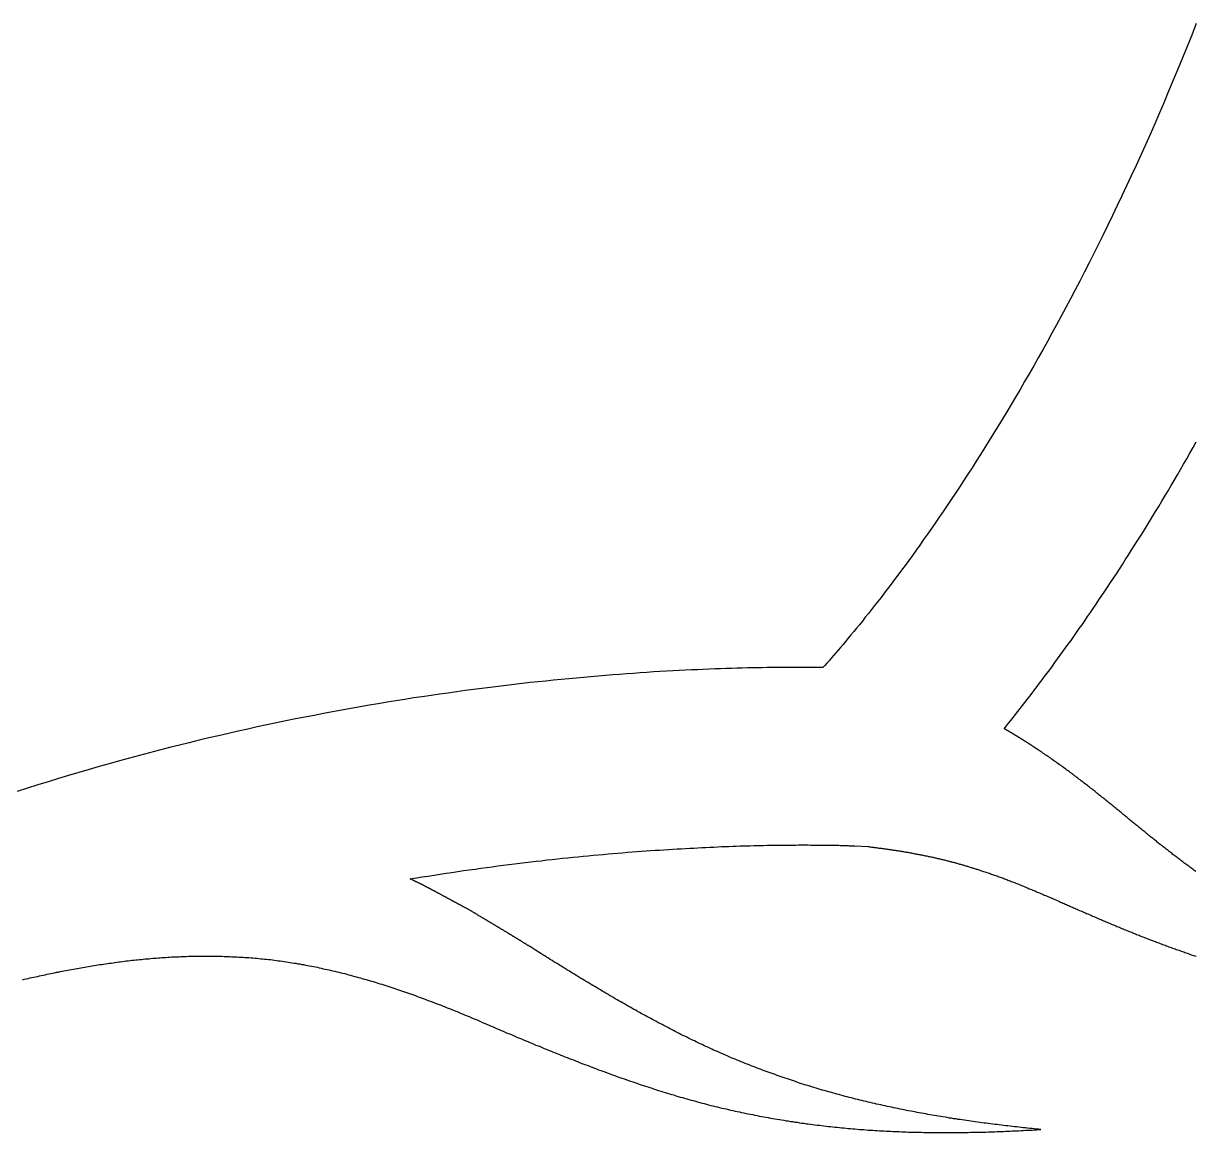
# Model space of a CAD drawing. Extents: x 5 to 105, y 2 to 136.
# Drawn here: x 63.62 to 72.32, y 115.58 to 123.82 of the extents above; entities that cross this region are included whole.
import ezdxf

# ---------------------------------------------------------------- set-up
doc = ezdxf.new("R2010")
doc.units = 0
doc.layers.get('0').update_dxf_attribs({"linetype": 'CONTINUOUS'})

msp = doc.modelspace()

# ---------------------------------------------------------------- linework, layer by layer
at = {"color": 7}
msp.add_lwpolyline([(69.7886, 117.7087), (69.8857, 117.7037)], dxfattribs=at)
for points in [[(72.3234, 123.816, 0), (72.2895, 123.73, 0), (72.2555, 123.645, 0), (72.2214, 123.56, 0), (72.1872, 123.477, 0), (72.153, 123.394, 0), (72.1186, 123.312, 0), (72.0842, 123.231, 0), (72.0497, 123.151, 0), (72.0151, 123.071, 0), (71.9805, 122.992, 0), (71.9458, 122.914, 0), (71.9111, 122.837, 0), (71.8763, 122.761, 0), (71.8416, 122.685, 0), (71.8068, 122.61, 0), (71.7719, 122.536, 0), (71.7371, 122.463, 0), (71.7023, 122.39, 0), (71.6675, 122.318, 0), (71.6327, 122.247, 0), (71.5979, 122.177, 0), (71.5632, 122.107, 0), (71.5284, 122.039, 0), (71.4938, 121.971, 0), (71.4591, 121.903, 0), (71.4245, 121.837, 0), (71.39, 121.771, 0), (71.3556, 121.706, 0), (71.3212, 121.642, 0), (71.2869, 121.579, 0), (71.2527, 121.516, 0), (71.2185, 121.454, 0), (71.1845, 121.393, 0), (71.1506, 121.332, 0), (71.1168, 121.273, 0), (71.0831, 121.214, 0), (71.0496, 121.156, 0), (71.0162, 121.098, 0), (70.9829, 121.042, 0), (70.9498, 120.986, 0), (70.9168, 120.931, 0), (70.884, 120.876, 0), (70.8513, 120.823, 0), (70.8189, 120.77, 0), (70.7866, 120.718, 0), (70.7545, 120.666, 0), (70.7226, 120.615, 0), (70.6909, 120.565, 0), (70.6594, 120.516, 0), (70.6281, 120.468, 0), (70.597, 120.42, 0), (70.5662, 120.373, 0), (70.5356, 120.327, 0), (70.5053, 120.281, 0), (70.4752, 120.236, 0), (70.4453, 120.192, 0), (70.4157, 120.149, 0), (70.3864, 120.106, 0), (70.3574, 120.065, 0), (70.3286, 120.023, 0), (70.3001, 119.983, 0), (70.272, 119.943, 0), (70.2441, 119.904, 0), (70.2165, 119.866, 0), (70.1893, 119.829, 0), (70.1624, 119.792, 0), (70.1358, 119.756, 0), (70.1095, 119.72, 0), (70.0836, 119.686, 0), (70.0581, 119.652, 0), (70.0329, 119.618, 0), (70.008, 119.586, 0), (69.9835, 119.554, 0), (69.9595, 119.523, 0), (69.9357, 119.493, 0), (69.9124, 119.463, 0), (69.8895, 119.434, 0), (69.867, 119.406, 0), (69.8449, 119.378, 0), (69.8232, 119.351, 0), (69.8019, 119.325, 0), (69.7811, 119.3, 0), (69.7607, 119.275, 0), (69.7408, 119.251, 0), (69.7213, 119.228, 0), (69.7022, 119.205, 0), (69.6836, 119.183, 0), (69.6655, 119.162, 0), (69.6479, 119.142, 0), (69.6308, 119.122, 0), (69.6141, 119.103, 0), (69.598, 119.084, 0), (69.5823, 119.066, 0), (69.5672, 119.049, 0), (69.5526, 119.033, 0)], [(70.8977, 118.579, 0), (70.9141, 118.6, 0), (70.9307, 118.62, 0), (70.9474, 118.641, 0), (70.9644, 118.663, 0), (70.9814, 118.684, 0), (70.9987, 118.706, 0), (71.016, 118.728, 0), (71.0336, 118.751, 0), (71.0513, 118.773, 0), (71.0691, 118.796, 0), (71.0871, 118.82, 0), (71.1053, 118.843, 0), (71.1236, 118.867, 0), (71.142, 118.892, 0), (71.1606, 118.916, 0), (71.1793, 118.941, 0), (71.1982, 118.966, 0), (71.2172, 118.992, 0), (71.2363, 119.017, 0), (71.2555, 119.044, 0), (71.2749, 119.07, 0), (71.2945, 119.097, 0), (71.3141, 119.124, 0), (71.3339, 119.151, 0), (71.3538, 119.179, 0), (71.3738, 119.207, 0), (71.3939, 119.235, 0), (71.4142, 119.264, 0), (71.4346, 119.293, 0), (71.4551, 119.322, 0), (71.4757, 119.351, 0), (71.4964, 119.381, 0), (71.5172, 119.411, 0), (71.5381, 119.442, 0), (71.5592, 119.472, 0), (71.5803, 119.504, 0), (71.6015, 119.535, 0), (71.6229, 119.567, 0), (71.6443, 119.599, 0), (71.6658, 119.631, 0), (71.6875, 119.664, 0), (71.7092, 119.697, 0), (71.731, 119.73, 0), (71.7529, 119.764, 0), (71.7749, 119.798, 0), (71.7969, 119.832, 0), (71.8191, 119.866, 0), (71.8413, 119.901, 0), (71.8636, 119.936, 0), (71.886, 119.972, 0), (71.9085, 120.008, 0), (71.931, 120.044, 0), (71.9536, 120.08, 0), (71.9763, 120.117, 0), (71.9991, 120.154, 0), (72.0219, 120.192, 0), (72.0448, 120.23, 0), (72.0677, 120.268, 0), (72.0907, 120.306, 0), (72.1138, 120.345, 0), (72.1369, 120.384, 0), (72.1601, 120.423, 0), (72.1833, 120.463, 0), (72.2066, 120.503, 0), (72.2299, 120.543, 0), (72.2533, 120.584, 0), (72.2767, 120.625, 0), (72.3002, 120.666, 0), (72.3237, 120.708, 0)], [(69.5526, 119.033, 0), (69.5282, 119.033, 0), (69.5031, 119.034, 0), (69.477, 119.034, 0), (69.4502, 119.034, 0), (69.4226, 119.034, 0), (69.3941, 119.034, 0), (69.3648, 119.034, 0), (69.3348, 119.034, 0), (69.3039, 119.034, 0), (69.2723, 119.034, 0), (69.2399, 119.034, 0), (69.2067, 119.034, 0), (69.1727, 119.033, 0), (69.138, 119.033, 0), (69.1025, 119.032, 0), (69.0663, 119.032, 0), (69.0294, 119.031, 0), (68.9917, 119.03, 0), (68.9533, 119.029, 0), (68.9141, 119.028, 0), (68.8743, 119.027, 0), (68.8337, 119.026, 0), (68.7925, 119.024, 0), (68.7506, 119.023, 0), (68.7079, 119.021, 0), (68.6646, 119.019, 0), (68.6206, 119.017, 0), (68.576, 119.015, 0), (68.5307, 119.013, 0), (68.4847, 119.011, 0), (68.4381, 119.008, 0), (68.3908, 119.006, 0), (68.3429, 119.003, 0), (68.2944, 119, 0), (68.2453, 118.997, 0), (68.1955, 118.993, 0), (68.1451, 118.99, 0), (68.0942, 118.986, 0), (68.0426, 118.982, 0), (67.9904, 118.978, 0), (67.9377, 118.974, 0), (67.8844, 118.97, 0), (67.8305, 118.965, 0), (67.776, 118.96, 0), (67.721, 118.955, 0), (67.6655, 118.95, 0), (67.6094, 118.945, 0), (67.5527, 118.939, 0), (67.4956, 118.933, 0), (67.4379, 118.927, 0), (67.3797, 118.921, 0), (67.321, 118.914, 0), (67.2617, 118.907, 0), (67.202, 118.9, 0), (67.1418, 118.893, 0), (67.0811, 118.886, 0), (67.0199, 118.878, 0), (66.9583, 118.87, 0), (66.8961, 118.862, 0), (66.8336, 118.853, 0), (66.7705, 118.844, 0), (66.7071, 118.835, 0), (66.6432, 118.826, 0), (66.5788, 118.816, 0), (66.514, 118.807, 0), (66.4488, 118.796, 0), (66.3832, 118.786, 0), (66.3172, 118.775, 0), (66.2508, 118.764, 0), (66.184, 118.753, 0), (66.1168, 118.741, 0), (66.0492, 118.729, 0), (65.9813, 118.717, 0), (65.913, 118.704, 0), (65.8443, 118.691, 0), (65.7753, 118.678, 0), (65.7059, 118.665, 0), (65.6362, 118.651, 0), (65.5661, 118.637, 0), (65.4957, 118.622, 0), (65.425, 118.607, 0), (65.354, 118.592, 0), (65.2826, 118.576, 0), (65.211, 118.56, 0), (65.1391, 118.544, 0), (65.0669, 118.527, 0), (64.9944, 118.51, 0), (64.9216, 118.493, 0), (64.8485, 118.475, 0), (64.7752, 118.457, 0), (64.7016, 118.439, 0), (64.6278, 118.42, 0), (64.5537, 118.4, 0), (64.4794, 118.381, 0), (64.4049, 118.361, 0), (64.3302, 118.34, 0), (64.2552, 118.319, 0), (64.18, 118.298, 0), (64.1046, 118.276, 0), (64.029, 118.254, 0), (63.9532, 118.232, 0), (63.8773, 118.209, 0), (63.8011, 118.185, 0), (63.7248, 118.162, 0), (63.6483, 118.137, 0), (63.5717, 118.113, 0)], [(71.1765, 118.404, 0), (71.1743, 118.406, 0), (71.1722, 118.407, 0), (71.1701, 118.409, 0), (71.1679, 118.41, 0), (71.1658, 118.412, 0), (71.1637, 118.413, 0), (71.1615, 118.415, 0), (71.1594, 118.416, 0), (71.1572, 118.417, 0), (71.1551, 118.419, 0), (71.153, 118.42, 0), (71.1508, 118.422, 0), (71.1487, 118.423, 0), (71.1465, 118.425, 0), (71.1444, 118.426, 0), (71.1422, 118.428, 0), (71.1401, 118.429, 0), (71.1379, 118.43, 0), (71.1358, 118.432, 0), (71.1336, 118.433, 0), (71.1315, 118.435, 0), (71.1293, 118.436, 0), (71.1272, 118.438, 0), (71.125, 118.439, 0), (71.1228, 118.44, 0), (71.1207, 118.442, 0), (71.1185, 118.443, 0), (71.1164, 118.445, 0), (71.1142, 118.446, 0), (71.112, 118.448, 0), (71.1099, 118.449, 0), (71.1077, 118.45, 0), (71.1055, 118.452, 0), (71.1034, 118.453, 0), (71.1012, 118.455, 0), (71.099, 118.456, 0), (71.0969, 118.457, 0), (71.0947, 118.459, 0), (71.0925, 118.46, 0), (71.0903, 118.462, 0), (71.0882, 118.463, 0), (71.086, 118.464, 0), (71.0838, 118.466, 0), (71.0816, 118.467, 0), (71.0795, 118.469, 0), (71.0773, 118.47, 0), (71.0751, 118.471, 0), (71.0729, 118.473, 0), (71.0707, 118.474, 0), (71.0685, 118.476, 0), (71.0664, 118.477, 0), (71.0642, 118.478, 0), (71.062, 118.48, 0), (71.0598, 118.481, 0), (71.0576, 118.483, 0), (71.0554, 118.484, 0), (71.0532, 118.485, 0), (71.051, 118.487, 0), (71.0489, 118.488, 0), (71.0467, 118.49, 0), (71.0445, 118.491, 0), (71.0423, 118.492, 0), (71.0401, 118.494, 0), (71.0379, 118.495, 0), (71.0357, 118.496, 0), (71.0335, 118.498, 0), (71.0313, 118.499, 0), (71.0291, 118.501, 0), (71.0269, 118.502, 0), (71.0247, 118.503, 0), (71.0225, 118.505, 0), (71.0203, 118.506, 0), (71.0181, 118.507, 0), (71.0158, 118.509, 0), (71.0136, 118.51, 0), (71.0114, 118.512, 0), (71.0092, 118.513, 0), (71.007, 118.514, 0), (71.0048, 118.516, 0), (71.0026, 118.517, 0), (71.0004, 118.518, 0), (70.9982, 118.52, 0), (70.9959, 118.521, 0), (70.9937, 118.522, 0), (70.9915, 118.524, 0), (70.9893, 118.525, 0), (70.9871, 118.526, 0), (70.9849, 118.528, 0), (70.9826, 118.529, 0), (70.9804, 118.53, 0), (70.9782, 118.532, 0), (70.976, 118.533, 0), (70.9738, 118.534, 0), (70.9715, 118.536, 0), (70.9693, 118.537, 0), (70.9671, 118.539, 0), (70.9649, 118.54, 0), (70.9626, 118.541, 0), (70.9604, 118.543, 0), (70.9582, 118.544, 0), (70.9559, 118.545, 0), (70.9537, 118.547, 0), (70.9515, 118.548, 0), (70.9492, 118.549, 0), (70.947, 118.551, 0), (70.9448, 118.552, 0), (70.9425, 118.553, 0), (70.9403, 118.554, 0), (70.9381, 118.556, 0), (70.9358, 118.557, 0), (70.9336, 118.558, 0), (70.9314, 118.56, 0), (70.9291, 118.561, 0), (70.9269, 118.562, 0), (70.9246, 118.564, 0), (70.9224, 118.565, 0), (70.9202, 118.566, 0), (70.9179, 118.568, 0), (70.9157, 118.569, 0), (70.9134, 118.57, 0), (70.9112, 118.572, 0), (70.9089, 118.573, 0), (70.9067, 118.574, 0), (70.9044, 118.576, 0), (70.9022, 118.577, 0), (70.8999, 118.578, 0), (70.8977, 118.579, 0)], [(72.1509, 117.646, 0), (72.1436, 117.652, 0), (72.1363, 117.657, 0), (72.129, 117.663, 0), (72.1217, 117.668, 0), (72.1145, 117.674, 0), (72.1072, 117.68, 0), (72.0999, 117.685, 0), (72.0926, 117.691, 0), (72.0854, 117.697, 0), (72.0781, 117.702, 0), (72.0709, 117.708, 0), (72.0636, 117.714, 0), (72.0563, 117.72, 0), (72.0491, 117.725, 0), (72.0419, 117.731, 0), (72.0346, 117.737, 0), (72.0274, 117.743, 0), (72.0201, 117.748, 0), (72.0129, 117.754, 0), (72.0057, 117.76, 0), (71.9984, 117.766, 0), (71.9912, 117.771, 0), (71.984, 117.777, 0), (71.9767, 117.783, 0), (71.9695, 117.789, 0), (71.9623, 117.795, 0), (71.955, 117.801, 0), (71.9478, 117.807, 0), (71.9406, 117.812, 0), (71.9333, 117.818, 0), (71.9261, 117.824, 0), (71.9188, 117.83, 0), (71.9116, 117.836, 0), (71.9043, 117.842, 0), (71.8971, 117.848, 0), (71.8898, 117.854, 0), (71.8826, 117.86, 0), (71.8753, 117.866, 0), (71.8681, 117.872, 0), (71.8608, 117.878, 0), (71.8535, 117.883, 0), (71.8462, 117.889, 0), (71.8389, 117.895, 0), (71.8316, 117.901, 0), (71.8243, 117.907, 0), (71.817, 117.913, 0), (71.8097, 117.919, 0), (71.8024, 117.925, 0), (71.7951, 117.931, 0), (71.7877, 117.937, 0), (71.7804, 117.943, 0), (71.773, 117.949, 0), (71.7657, 117.956, 0), (71.7583, 117.962, 0), (71.7509, 117.968, 0), (71.7436, 117.974, 0), (71.7362, 117.98, 0), (71.7287, 117.986, 0), (71.7213, 117.992, 0), (71.7139, 117.998, 0), (71.7065, 118.004, 0), (71.699, 118.01, 0), (71.6916, 118.016, 0), (71.6841, 118.022, 0), (71.6766, 118.028, 0), (71.6691, 118.034, 0), (71.6616, 118.04, 0), (71.6541, 118.046, 0), (71.6465, 118.053, 0), (71.639, 118.059, 0), (71.6314, 118.065, 0), (71.6238, 118.071, 0), (71.6162, 118.077, 0), (71.6086, 118.083, 0), (71.601, 118.089, 0), (71.5934, 118.095, 0), (71.5857, 118.101, 0), (71.578, 118.107, 0), (71.5704, 118.114, 0), (71.5627, 118.12, 0), (71.5549, 118.126, 0), (71.5472, 118.132, 0), (71.5394, 118.138, 0), (71.5317, 118.144, 0), (71.5239, 118.15, 0), (71.5161, 118.156, 0), (71.5082, 118.162, 0), (71.5004, 118.168, 0), (71.4925, 118.175, 0), (71.4846, 118.181, 0), (71.4767, 118.187, 0), (71.4688, 118.193, 0), (71.4609, 118.199, 0), (71.4529, 118.205, 0), (71.4449, 118.211, 0), (71.4369, 118.217, 0), (71.4289, 118.223, 0), (71.4208, 118.229, 0), (71.4128, 118.236, 0), (71.4047, 118.242, 0), (71.3965, 118.248, 0), (71.3884, 118.254, 0), (71.3802, 118.26, 0), (71.372, 118.266, 0), (71.3638, 118.272, 0), (71.3556, 118.278, 0), (71.3473, 118.284, 0), (71.339, 118.29, 0), (71.3307, 118.296, 0), (71.3224, 118.302, 0), (71.314, 118.308, 0), (71.3056, 118.314, 0), (71.2972, 118.32, 0), (71.2888, 118.326, 0), (71.2803, 118.332, 0), (71.2718, 118.338, 0), (71.2633, 118.344, 0), (71.2547, 118.351, 0), (71.2462, 118.357, 0), (71.2375, 118.363, 0), (71.2289, 118.369, 0), (71.2202, 118.374, 0), (71.2115, 118.38, 0), (71.2028, 118.386, 0), (71.1941, 118.392, 0), (71.1853, 118.398, 0), (71.1765, 118.404, 0)], [(66.4896, 117.464, 0), (66.5343, 117.471, 0), (66.5787, 117.478, 0), (66.623, 117.485, 0), (66.6671, 117.492, 0), (66.711, 117.499, 0), (66.7546, 117.506, 0), (66.7981, 117.512, 0), (66.8414, 117.519, 0), (66.8844, 117.525, 0), (66.9272, 117.531, 0), (66.9699, 117.537, 0), (67.0123, 117.543, 0), (67.0544, 117.549, 0), (67.0964, 117.554, 0), (67.1381, 117.56, 0), (67.1796, 117.565, 0), (67.2209, 117.57, 0), (67.2619, 117.576, 0), (67.3027, 117.581, 0), (67.3433, 117.585, 0), (67.3836, 117.59, 0), (67.4237, 117.595, 0), (67.4636, 117.599, 0), (67.5032, 117.604, 0), (67.5425, 117.608, 0), (67.5816, 117.612, 0), (67.6204, 117.617, 0), (67.659, 117.621, 0), (67.6973, 117.624, 0), (67.7354, 117.628, 0), (67.7731, 117.632, 0), (67.8107, 117.636, 0), (67.8479, 117.639, 0), (67.8849, 117.642, 0), (67.9216, 117.646, 0), (67.958, 117.649, 0), (67.9941, 117.652, 0), (68.03, 117.655, 0), (68.0656, 117.658, 0), (68.1009, 117.661, 0), (68.1359, 117.664, 0), (68.1706, 117.666, 0), (68.205, 117.669, 0), (68.2391, 117.671, 0), (68.2729, 117.674, 0), (68.3064, 117.676, 0), (68.3396, 117.678, 0), (68.3725, 117.68, 0), (68.4051, 117.682, 0), (68.4374, 117.684, 0), (68.4693, 117.686, 0), (68.501, 117.688, 0), (68.5323, 117.69, 0), (68.5633, 117.692, 0), (68.594, 117.693, 0), (68.6243, 117.695, 0), (68.6544, 117.696, 0), (68.6841, 117.698, 0), (68.7134, 117.699, 0), (68.7424, 117.7, 0), (68.7711, 117.702, 0), (68.7994, 117.703, 0), (68.8274, 117.704, 0), (68.8551, 117.705, 0), (68.8824, 117.706, 0), (68.9093, 117.707, 0), (68.9359, 117.708, 0), (68.9621, 117.709, 0), (68.988, 117.709, 0), (69.0135, 117.71, 0), (69.0386, 117.711, 0), (69.0634, 117.711, 0), (69.0878, 117.712, 0), (69.1119, 117.712, 0), (69.1355, 117.713, 0), (69.1588, 117.713, 0), (69.1817, 117.714, 0), (69.2042, 117.714, 0), (69.2264, 117.714, 0), (69.2481, 117.715, 0), (69.2695, 117.715, 0), (69.2905, 117.715, 0), (69.311, 117.715, 0), (69.3312, 117.715, 0), (69.351, 117.715, 0), (69.3704, 117.716, 0), (69.3894, 117.716, 0), (69.4079, 117.716, 0), (69.4261, 117.716, 0), (69.4438, 117.716, 0), (69.4612, 117.715, 0), (69.4781, 117.715, 0), (69.4946, 117.715, 0), (69.5107, 117.715, 0), (69.5263, 117.715, 0), (69.5415, 117.715, 0), (69.5563, 117.715, 0), (69.5707, 117.715, 0), (69.5846, 117.714, 0), (69.5981, 117.714, 0), (69.6112, 117.714, 0), (69.6238, 117.714, 0), (69.636, 117.713, 0), (69.6477, 117.713, 0), (69.659, 117.713, 0), (69.6698, 117.713, 0), (69.6802, 117.712, 0), (69.6901, 117.712, 0), (69.6996, 117.712, 0), (69.7086, 117.712, 0), (69.7171, 117.711, 0), (69.7252, 117.711, 0), (69.7328, 117.711, 0), (69.7399, 117.711, 0), (69.7466, 117.71, 0), (69.7527, 117.71, 0), (69.7584, 117.71, 0), (69.7637, 117.71, 0), (69.7684, 117.71, 0), (69.7726, 117.709, 0), (69.7764, 117.709, 0), (69.7797, 117.709, 0), (69.7824, 117.709, 0), (69.7847, 117.709, 0), (69.7865, 117.709, 0), (69.7878, 117.709, 0), (69.7886, 117.709, 0)], [(69.8857, 117.704, 0), (69.8925, 117.703, 0), (69.8994, 117.702, 0), (69.9063, 117.701, 0), (69.9131, 117.7, 0), (69.92, 117.7, 0), (69.9268, 117.699, 0), (69.9337, 117.698, 0), (69.9405, 117.697, 0), (69.9473, 117.696, 0), (69.9542, 117.695, 0), (69.961, 117.694, 0), (69.9678, 117.693, 0), (69.9746, 117.693, 0), (69.9814, 117.692, 0), (69.9882, 117.691, 0), (69.995, 117.69, 0), (70.0018, 117.689, 0), (70.0086, 117.688, 0), (70.0154, 117.687, 0), (70.0222, 117.686, 0), (70.029, 117.685, 0), (70.0358, 117.684, 0), (70.0425, 117.683, 0), (70.0493, 117.682, 0), (70.0561, 117.681, 0), (70.0628, 117.68, 0), (70.0696, 117.679, 0), (70.0763, 117.678, 0), (70.0831, 117.677, 0), (70.0898, 117.676, 0), (70.0966, 117.675, 0), (70.1033, 117.674, 0), (70.11, 117.673, 0), (70.1168, 117.672, 0), (70.1235, 117.671, 0), (70.1302, 117.67, 0), (70.1369, 117.669, 0), (70.1436, 117.667, 0), (70.1503, 117.666, 0), (70.1571, 117.665, 0), (70.1638, 117.664, 0), (70.1705, 117.663, 0), (70.1772, 117.662, 0), (70.1838, 117.661, 0), (70.1905, 117.659, 0), (70.1972, 117.658, 0), (70.2039, 117.657, 0), (70.2106, 117.656, 0), (70.2173, 117.655, 0), (70.2239, 117.653, 0), (70.2306, 117.652, 0), (70.2373, 117.651, 0), (70.2439, 117.65, 0), (70.2506, 117.648, 0), (70.2572, 117.647, 0), (70.2639, 117.646, 0), (70.2705, 117.644, 0), (70.2772, 117.643, 0), (70.2838, 117.642, 0), (70.2905, 117.641, 0), (70.2971, 117.639, 0), (70.3037, 117.638, 0), (70.3104, 117.636, 0), (70.317, 117.635, 0), (70.3236, 117.634, 0), (70.3302, 117.632, 0), (70.3368, 117.631, 0), (70.3435, 117.629, 0), (70.3501, 117.628, 0), (70.3567, 117.627, 0), (70.3633, 117.625, 0), (70.3699, 117.624, 0), (70.3765, 117.622, 0), (70.3831, 117.621, 0), (70.3897, 117.619, 0), (70.3963, 117.618, 0), (70.4029, 117.616, 0), (70.4094, 117.615, 0), (70.416, 117.613, 0), (70.4226, 117.612, 0), (70.4292, 117.61, 0), (70.4358, 117.608, 0), (70.4423, 117.607, 0), (70.4489, 117.605, 0), (70.4555, 117.604, 0), (70.462, 117.602, 0), (70.4686, 117.6, 0), (70.4752, 117.599, 0), (70.4817, 117.597, 0), (70.4883, 117.595, 0), (70.4948, 117.594, 0), (70.5014, 117.592, 0), (70.5079, 117.59, 0), (70.5145, 117.589, 0), (70.521, 117.587, 0), (70.5276, 117.585, 0), (70.5341, 117.583, 0), (70.5407, 117.582, 0), (70.5472, 117.58, 0), (70.5537, 117.578, 0), (70.5603, 117.576, 0), (70.5668, 117.574, 0), (70.5733, 117.573, 0), (70.5798, 117.571, 0), (70.5864, 117.569, 0), (70.5929, 117.567, 0), (70.5994, 117.565, 0), (70.6059, 117.563, 0), (70.6124, 117.561, 0), (70.619, 117.559, 0), (70.6255, 117.557, 0), (70.632, 117.555, 0), (70.6385, 117.553, 0), (70.645, 117.551, 0), (70.6515, 117.549, 0), (70.658, 117.547, 0), (70.6645, 117.545, 0), (70.671, 117.543, 0), (70.6775, 117.541, 0), (70.684, 117.539, 0), (70.6905, 117.537, 0), (70.697, 117.535, 0), (70.7035, 117.533, 0), (70.71, 117.531, 0), (70.7165, 117.529, 0), (70.723, 117.527, 0), (70.7294, 117.524, 0)], [(72.3199, 117.518, 0), (72.3125, 117.524, 0), (72.3051, 117.529, 0), (72.2977, 117.535, 0), (72.2903, 117.54, 0), (72.2829, 117.546, 0), (72.2755, 117.551, 0), (72.2681, 117.557, 0), (72.2607, 117.562, 0), (72.2533, 117.568, 0), (72.246, 117.573, 0), (72.2386, 117.579, 0), (72.2313, 117.584, 0), (72.2239, 117.59, 0), (72.2166, 117.596, 0), (72.2093, 117.601, 0), (72.202, 117.607, 0), (72.1947, 117.612, 0), (72.1873, 117.618, 0), (72.1801, 117.624, 0), (72.1728, 117.629, 0), (72.1655, 117.635, 0), (72.1582, 117.64, 0), (72.1509, 117.646, 0)], [(66.9237, 117.236, 0), (66.9203, 117.237, 0), (66.9169, 117.239, 0), (66.9135, 117.241, 0), (66.9101, 117.243, 0), (66.9067, 117.245, 0), (66.9034, 117.246, 0), (66.9, 117.248, 0), (66.8966, 117.25, 0), (66.8932, 117.252, 0), (66.8898, 117.254, 0), (66.8864, 117.255, 0), (66.883, 117.257, 0), (66.8796, 117.259, 0), (66.8762, 117.261, 0), (66.8728, 117.263, 0), (66.8695, 117.264, 0), (66.8661, 117.266, 0), (66.8627, 117.268, 0), (66.8593, 117.27, 0), (66.8559, 117.272, 0), (66.8525, 117.273, 0), (66.8492, 117.275, 0), (66.8458, 117.277, 0), (66.8424, 117.279, 0), (66.839, 117.281, 0), (66.8356, 117.283, 0), (66.8322, 117.284, 0), (66.8289, 117.286, 0), (66.8255, 117.288, 0), (66.8221, 117.29, 0), (66.8187, 117.292, 0), (66.8154, 117.294, 0), (66.812, 117.295, 0), (66.8086, 117.297, 0), (66.8052, 117.299, 0), (66.8018, 117.301, 0), (66.7985, 117.303, 0), (66.7951, 117.305, 0), (66.7917, 117.306, 0), (66.7883, 117.308, 0), (66.7849, 117.31, 0), (66.7816, 117.312, 0), (66.7782, 117.314, 0), (66.7748, 117.316, 0), (66.7714, 117.317, 0), (66.768, 117.319, 0), (66.7647, 117.321, 0), (66.7613, 117.323, 0), (66.7579, 117.325, 0), (66.7545, 117.327, 0), (66.7511, 117.328, 0), (66.7478, 117.33, 0), (66.7444, 117.332, 0), (66.741, 117.334, 0), (66.7376, 117.336, 0), (66.7342, 117.338, 0), (66.7308, 117.339, 0), (66.7274, 117.341, 0), (66.7241, 117.343, 0), (66.7207, 117.345, 0), (66.7173, 117.347, 0), (66.7139, 117.349, 0), (66.7105, 117.35, 0), (66.7071, 117.352, 0), (66.7037, 117.354, 0), (66.7003, 117.356, 0), (66.6969, 117.358, 0), (66.6935, 117.36, 0), (66.6901, 117.361, 0), (66.6867, 117.363, 0), (66.6833, 117.365, 0), (66.6799, 117.367, 0), (66.6765, 117.369, 0), (66.6731, 117.37, 0), (66.6697, 117.372, 0), (66.6663, 117.374, 0), (66.6629, 117.376, 0), (66.6595, 117.378, 0), (66.6561, 117.38, 0), (66.6526, 117.381, 0), (66.6492, 117.383, 0), (66.6458, 117.385, 0), (66.6424, 117.387, 0), (66.639, 117.389, 0), (66.6355, 117.39, 0), (66.6321, 117.392, 0), (66.6287, 117.394, 0), (66.6253, 117.396, 0), (66.6218, 117.398, 0), (66.6184, 117.399, 0), (66.615, 117.401, 0), (66.6115, 117.403, 0), (66.6081, 117.405, 0), (66.6046, 117.406, 0), (66.6012, 117.408, 0), (66.5977, 117.41, 0), (66.5943, 117.412, 0), (66.5908, 117.414, 0), (66.5874, 117.415, 0), (66.5839, 117.417, 0), (66.5805, 117.419, 0), (66.577, 117.421, 0), (66.5736, 117.422, 0), (66.5701, 117.424, 0), (66.5666, 117.426, 0), (66.5631, 117.428, 0), (66.5597, 117.429, 0), (66.5562, 117.431, 0), (66.5527, 117.433, 0), (66.5492, 117.435, 0), (66.5458, 117.436, 0), (66.5423, 117.438, 0), (66.5388, 117.44, 0), (66.5353, 117.441, 0), (66.5318, 117.443, 0), (66.5283, 117.445, 0), (66.5248, 117.447, 0), (66.5213, 117.448, 0), (66.5178, 117.45, 0), (66.5143, 117.452, 0), (66.5107, 117.453, 0), (66.5072, 117.455, 0), (66.5037, 117.457, 0), (66.5002, 117.459, 0), (66.4967, 117.46, 0), (66.4931, 117.462, 0), (66.4896, 117.464, 0)], [(70.7294, 117.524, 0), (70.7375, 117.522, 0), (70.7455, 117.519, 0), (70.7536, 117.517, 0), (70.7617, 117.514, 0), (70.7697, 117.511, 0), (70.7778, 117.508, 0), (70.7859, 117.506, 0), (70.794, 117.503, 0), (70.8022, 117.5, 0), (70.8103, 117.497, 0), (70.8184, 117.494, 0), (70.8266, 117.491, 0), (70.8348, 117.489, 0), (70.8429, 117.486, 0), (70.8511, 117.483, 0), (70.8593, 117.48, 0), (70.8675, 117.477, 0), (70.8757, 117.474, 0), (70.884, 117.471, 0), (70.8922, 117.468, 0), (70.9004, 117.464, 0), (70.9087, 117.461, 0), (70.917, 117.458, 0), (70.9252, 117.455, 0), (70.9335, 117.452, 0), (70.9418, 117.449, 0), (70.9501, 117.445, 0), (70.9584, 117.442, 0), (70.9668, 117.439, 0), (70.9751, 117.436, 0), (70.9834, 117.432, 0), (70.9918, 117.429, 0), (71.0002, 117.426, 0), (71.0085, 117.422, 0), (71.0169, 117.419, 0), (71.0253, 117.415, 0), (71.0337, 117.412, 0), (71.0421, 117.409, 0), (71.0506, 117.405, 0), (71.059, 117.402, 0), (71.0674, 117.398, 0), (71.0759, 117.395, 0), (71.0843, 117.391, 0), (71.0928, 117.388, 0), (71.1013, 117.384, 0), (71.1098, 117.381, 0), (71.1183, 117.377, 0), (71.1268, 117.374, 0), (71.1353, 117.37, 0), (71.1438, 117.366, 0), (71.1524, 117.363, 0), (71.1609, 117.359, 0), (71.1694, 117.355, 0), (71.178, 117.352, 0), (71.1866, 117.348, 0), (71.1952, 117.344, 0), (71.2037, 117.341, 0), (71.2123, 117.337, 0), (71.221, 117.333, 0), (71.2296, 117.33, 0), (71.2382, 117.326, 0), (71.2468, 117.322, 0), (71.2555, 117.318, 0), (71.2641, 117.315, 0), (71.2728, 117.311, 0), (71.2815, 117.307, 0), (71.2901, 117.303, 0), (71.2988, 117.3, 0), (71.3075, 117.296, 0), (71.3162, 117.292, 0), (71.3249, 117.288, 0), (71.3337, 117.284, 0), (71.3424, 117.28, 0), (71.3511, 117.277, 0), (71.3599, 117.273, 0), (71.3686, 117.269, 0), (71.3774, 117.265, 0), (71.3862, 117.261, 0), (71.3949, 117.257, 0), (71.4037, 117.254, 0), (71.4125, 117.25, 0), (71.4213, 117.246, 0), (71.4302, 117.242, 0), (71.439, 117.238, 0), (71.4478, 117.234, 0), (71.4566, 117.23, 0), (71.4655, 117.227, 0), (71.4743, 117.223, 0), (71.4832, 117.219, 0), (71.4921, 117.215, 0), (71.501, 117.211, 0), (71.5099, 117.207, 0), (71.5187, 117.203, 0), (71.5277, 117.199, 0), (71.5366, 117.196, 0), (71.5455, 117.192, 0), (71.5544, 117.188, 0), (71.5634, 117.184, 0), (71.5723, 117.18, 0), (71.5812, 117.176, 0), (71.5902, 117.172, 0), (71.5992, 117.168, 0), (71.6081, 117.165, 0), (71.6171, 117.161, 0), (71.6261, 117.157, 0), (71.6351, 117.153, 0), (71.6441, 117.149, 0), (71.6531, 117.145, 0), (71.6622, 117.142, 0), (71.6712, 117.138, 0), (71.6802, 117.134, 0), (71.6893, 117.13, 0), (71.6983, 117.126, 0), (71.7074, 117.123, 0), (71.7164, 117.119, 0), (71.7255, 117.115, 0), (71.7346, 117.111, 0), (71.7437, 117.108, 0), (71.7528, 117.104, 0), (71.7619, 117.1, 0), (71.771, 117.096, 0), (71.7801, 117.093, 0), (71.7892, 117.089, 0), (71.7984, 117.085, 0), (71.8075, 117.081, 0), (71.8167, 117.078, 0), (71.8258, 117.074, 0)], [(67.3764, 116.962, 0), (67.373, 116.964, 0), (67.3696, 116.966, 0), (67.3661, 116.968, 0), (67.3627, 116.97, 0), (67.3592, 116.972, 0), (67.3557, 116.975, 0), (67.3523, 116.977, 0), (67.3488, 116.979, 0), (67.3453, 116.981, 0), (67.3419, 116.983, 0), (67.3384, 116.985, 0), (67.3349, 116.987, 0), (67.3314, 116.99, 0), (67.3279, 116.992, 0), (67.3245, 116.994, 0), (67.321, 116.996, 0), (67.3175, 116.998, 0), (67.314, 117, 0), (67.3105, 117.003, 0), (67.307, 117.005, 0), (67.3035, 117.007, 0), (67.2999, 117.009, 0), (67.2964, 117.011, 0), (67.2929, 117.013, 0), (67.2894, 117.016, 0), (67.2859, 117.018, 0), (67.2823, 117.02, 0), (67.2788, 117.022, 0), (67.2753, 117.024, 0), (67.2717, 117.026, 0), (67.2682, 117.029, 0), (67.2647, 117.031, 0), (67.2611, 117.033, 0), (67.2576, 117.035, 0), (67.254, 117.037, 0), (67.2505, 117.039, 0), (67.2469, 117.042, 0), (67.2434, 117.044, 0), (67.2398, 117.046, 0), (67.2363, 117.048, 0), (67.2327, 117.05, 0), (67.2292, 117.052, 0), (67.2256, 117.054, 0), (67.222, 117.057, 0), (67.2185, 117.059, 0), (67.2149, 117.061, 0), (67.2113, 117.063, 0), (67.2077, 117.065, 0), (67.2042, 117.067, 0), (67.2006, 117.07, 0), (67.197, 117.072, 0), (67.1934, 117.074, 0), (67.1899, 117.076, 0), (67.1863, 117.078, 0), (67.1827, 117.08, 0), (67.1791, 117.082, 0), (67.1755, 117.085, 0), (67.1719, 117.087, 0), (67.1683, 117.089, 0), (67.1647, 117.091, 0), (67.1611, 117.093, 0), (67.1576, 117.095, 0), (67.154, 117.098, 0), (67.1504, 117.1, 0), (67.1468, 117.102, 0), (67.1432, 117.104, 0), (67.1396, 117.106, 0), (67.136, 117.108, 0), (67.1324, 117.111, 0), (67.1288, 117.113, 0), (67.1252, 117.115, 0), (67.1216, 117.117, 0), (67.118, 117.119, 0), (67.1144, 117.121, 0), (67.1108, 117.123, 0), (67.1072, 117.126, 0), (67.1036, 117.128, 0), (67.0999, 117.13, 0), (67.0963, 117.132, 0), (67.0927, 117.134, 0), (67.0891, 117.136, 0), (67.0855, 117.139, 0), (67.0819, 117.141, 0), (67.0783, 117.143, 0), (67.0747, 117.145, 0), (67.0711, 117.147, 0), (67.0675, 117.149, 0), (67.0639, 117.151, 0), (67.0603, 117.154, 0), (67.0567, 117.156, 0), (67.0531, 117.158, 0), (67.0495, 117.16, 0), (67.0458, 117.162, 0), (67.0422, 117.164, 0), (67.0386, 117.167, 0), (67.035, 117.169, 0), (67.0314, 117.171, 0), (67.0278, 117.173, 0), (67.0242, 117.175, 0), (67.0206, 117.177, 0), (67.017, 117.18, 0), (67.0134, 117.182, 0), (67.0098, 117.184, 0), (67.0062, 117.186, 0), (67.0026, 117.188, 0), (66.999, 117.19, 0), (66.9954, 117.192, 0), (66.9918, 117.195, 0), (66.9882, 117.197, 0), (66.9846, 117.199, 0), (66.981, 117.201, 0), (66.9774, 117.203, 0), (66.9739, 117.205, 0), (66.9703, 117.208, 0), (66.9667, 117.21, 0), (66.9631, 117.212, 0), (66.9595, 117.214, 0), (66.9559, 117.216, 0), (66.9523, 117.218, 0), (66.9488, 117.221, 0), (66.9452, 117.223, 0), (66.9416, 117.225, 0), (66.938, 117.227, 0), (66.9345, 117.229, 0), (66.9309, 117.231, 0), (66.9273, 117.233, 0), (66.9237, 117.236, 0)], [(71.8258, 117.074, 0), (71.8349, 117.07, 0), (71.8441, 117.067, 0), (71.8532, 117.063, 0), (71.8624, 117.059, 0), (71.8715, 117.056, 0), (71.8806, 117.052, 0), (71.8898, 117.048, 0), (71.899, 117.045, 0), (71.9081, 117.041, 0), (71.9173, 117.037, 0), (71.9264, 117.034, 0), (71.9356, 117.03, 0), (71.9448, 117.027, 0), (71.954, 117.023, 0), (71.9631, 117.019, 0), (71.9723, 117.016, 0), (71.9815, 117.012, 0), (71.9907, 117.009, 0), (71.9999, 117.005, 0), (72.0091, 117.002, 0), (72.0183, 116.998, 0), (72.0275, 116.995, 0), (72.0367, 116.991, 0), (72.0459, 116.988, 0), (72.0551, 116.984, 0), (72.0643, 116.981, 0), (72.0735, 116.977, 0), (72.0827, 116.974, 0), (72.092, 116.971, 0), (72.1012, 116.967, 0), (72.1104, 116.964, 0), (72.1196, 116.96, 0), (72.1289, 116.957, 0), (72.1381, 116.954, 0), (72.1473, 116.95, 0), (72.1566, 116.947, 0), (72.1658, 116.944, 0), (72.1751, 116.94, 0), (72.1843, 116.937, 0), (72.1935, 116.934, 0), (72.2028, 116.931, 0), (72.2121, 116.927, 0), (72.2213, 116.924, 0), (72.2306, 116.921, 0), (72.2398, 116.917, 0), (72.2491, 116.914, 0), (72.2584, 116.911, 0), (72.2676, 116.908, 0), (72.2769, 116.905, 0), (72.2862, 116.901, 0), (72.2954, 116.898, 0), (72.3047, 116.895, 0), (72.314, 116.892, 0), (72.3233, 116.889, 0)], [(69.1681, 116.021, 0), (69.153, 116.026, 0), (69.138, 116.031, 0), (69.123, 116.037, 0), (69.108, 116.042, 0), (69.0931, 116.048, 0), (69.0782, 116.054, 0), (69.0633, 116.059, 0), (69.0484, 116.065, 0), (69.0336, 116.071, 0), (69.0187, 116.076, 0), (69.0039, 116.082, 0), (68.9891, 116.088, 0), (68.9744, 116.094, 0), (68.9597, 116.1, 0), (68.945, 116.106, 0), (68.9303, 116.112, 0), (68.9156, 116.118, 0), (68.901, 116.124, 0), (68.8863, 116.13, 0), (68.8717, 116.136, 0), (68.8571, 116.142, 0), (68.8426, 116.149, 0), (68.828, 116.155, 0), (68.8135, 116.161, 0), (68.799, 116.168, 0), (68.7845, 116.174, 0), (68.7701, 116.181, 0), (68.7556, 116.187, 0), (68.7412, 116.193, 0), (68.7268, 116.2, 0), (68.7124, 116.207, 0), (68.6981, 116.213, 0), (68.6837, 116.22, 0), (68.6694, 116.227, 0), (68.6551, 116.233, 0), (68.6408, 116.24, 0), (68.6265, 116.247, 0), (68.6122, 116.254, 0), (68.598, 116.26, 0), (68.5837, 116.267, 0), (68.5695, 116.274, 0), (68.5553, 116.281, 0), (68.5411, 116.288, 0), (68.5269, 116.295, 0), (68.5128, 116.302, 0), (68.4986, 116.309, 0), (68.4845, 116.316, 0), (68.4704, 116.323, 0), (68.4563, 116.331, 0), (68.4422, 116.338, 0), (68.4281, 116.345, 0), (68.414, 116.352, 0), (68.4, 116.36, 0), (68.386, 116.367, 0), (68.3719, 116.374, 0), (68.3579, 116.382, 0), (68.3439, 116.389, 0), (68.3299, 116.396, 0), (68.3159, 116.404, 0), (68.302, 116.411, 0), (68.288, 116.419, 0), (68.274, 116.426, 0), (68.2601, 116.434, 0), (68.2462, 116.442, 0), (68.2322, 116.449, 0), (68.2183, 116.457, 0), (68.2044, 116.465, 0), (68.1905, 116.472, 0), (68.1766, 116.48, 0), (68.1628, 116.488, 0), (68.1489, 116.495, 0), (68.135, 116.503, 0), (68.1212, 116.511, 0), (68.1073, 116.519, 0), (68.0935, 116.527, 0), (68.0796, 116.535, 0), (68.0658, 116.543, 0), (68.052, 116.551, 0), (68.0382, 116.558, 0), (68.0243, 116.566, 0), (68.0105, 116.574, 0), (67.9967, 116.582, 0), (67.9829, 116.591, 0), (67.9691, 116.599, 0), (67.9553, 116.607, 0), (67.9416, 116.615, 0), (67.9278, 116.623, 0), (67.914, 116.631, 0), (67.9002, 116.639, 0), (67.8865, 116.647, 0), (67.8727, 116.656, 0), (67.8589, 116.664, 0), (67.8451, 116.672, 0), (67.8314, 116.68, 0), (67.8176, 116.689, 0), (67.8039, 116.697, 0), (67.7901, 116.705, 0), (67.7763, 116.714, 0), (67.7626, 116.722, 0), (67.7488, 116.73, 0), (67.7351, 116.739, 0), (67.7213, 116.747, 0), (67.7075, 116.755, 0), (67.6938, 116.764, 0), (67.68, 116.772, 0), (67.6662, 116.781, 0), (67.6525, 116.789, 0), (67.6387, 116.798, 0), (67.6249, 116.806, 0), (67.6112, 116.815, 0), (67.5974, 116.823, 0), (67.5836, 116.832, 0), (67.5698, 116.84, 0), (67.5561, 116.849, 0), (67.5423, 116.858, 0), (67.5285, 116.866, 0), (67.5147, 116.875, 0), (67.5009, 116.883, 0), (67.4871, 116.892, 0), (67.4733, 116.901, 0), (67.4595, 116.909, 0), (67.4456, 116.918, 0), (67.4318, 116.927, 0), (67.418, 116.935, 0), (67.4041, 116.944, 0), (67.3903, 116.953, 0), (67.3764, 116.962, 0)], [(63.6101, 116.715, 0), (63.6242, 116.718, 0), (63.6382, 116.722, 0), (63.6522, 116.725, 0), (63.6662, 116.728, 0), (63.6802, 116.731, 0), (63.6943, 116.734, 0), (63.7083, 116.737, 0), (63.7223, 116.74, 0), (63.7363, 116.743, 0), (63.7504, 116.746, 0), (63.7644, 116.749, 0), (63.7784, 116.752, 0), (63.7924, 116.755, 0), (63.8065, 116.758, 0), (63.8205, 116.761, 0), (63.8345, 116.764, 0), (63.8485, 116.767, 0), (63.8626, 116.77, 0), (63.8766, 116.772, 0), (63.8906, 116.775, 0), (63.9046, 116.778, 0), (63.9187, 116.781, 0), (63.9327, 116.783, 0), (63.9467, 116.786, 0), (63.9608, 116.789, 0), (63.9748, 116.791, 0), (63.9888, 116.794, 0), (64.0028, 116.796, 0), (64.0169, 116.799, 0), (64.0309, 116.801, 0), (64.0449, 116.804, 0), (64.0589, 116.806, 0), (64.073, 116.809, 0), (64.087, 116.811, 0), (64.101, 116.813, 0), (64.115, 116.816, 0), (64.1291, 116.818, 0), (64.1431, 116.82, 0), (64.1571, 116.822, 0), (64.1711, 116.825, 0), (64.1852, 116.827, 0), (64.1992, 116.829, 0), (64.2132, 116.831, 0), (64.2272, 116.833, 0), (64.2412, 116.835, 0), (64.2553, 116.837, 0), (64.2693, 116.839, 0), (64.2833, 116.841, 0), (64.2973, 116.843, 0), (64.3113, 116.845, 0), (64.3253, 116.847, 0), (64.3394, 116.848, 0), (64.3534, 116.85, 0), (64.3674, 116.852, 0), (64.3814, 116.854, 0), (64.3954, 116.855, 0), (64.4094, 116.857, 0), (64.4234, 116.859, 0), (64.4374, 116.86, 0), (64.4514, 116.862, 0), (64.4654, 116.863, 0), (64.4794, 116.865, 0), (64.4934, 116.866, 0), (64.5074, 116.867, 0), (64.5214, 116.869, 0), (64.5354, 116.87, 0), (64.5494, 116.871, 0), (64.5634, 116.873, 0), (64.5774, 116.874, 0), (64.5914, 116.875, 0), (64.6054, 116.876, 0), (64.6194, 116.877, 0), (64.6333, 116.878, 0), (64.6473, 116.879, 0), (64.6613, 116.88, 0), (64.6753, 116.881, 0), (64.6893, 116.882, 0), (64.7032, 116.883, 0), (64.7172, 116.884, 0), (64.7312, 116.884, 0), (64.7451, 116.885, 0), (64.7591, 116.886, 0), (64.7731, 116.886, 0), (64.787, 116.887, 0), (64.801, 116.887, 0), (64.815, 116.888, 0), (64.8289, 116.888, 0), (64.8429, 116.889, 0), (64.8568, 116.889, 0), (64.8708, 116.89, 0), (64.8847, 116.89, 0), (64.8986, 116.89, 0), (64.9126, 116.89, 0), (64.9265, 116.89, 0), (64.9405, 116.891, 0), (64.9544, 116.891, 0), (64.9683, 116.891, 0), (64.9822, 116.891, 0), (64.9962, 116.891, 0), (65.0101, 116.891, 0), (65.024, 116.89, 0), (65.0379, 116.89, 0), (65.0518, 116.89, 0), (65.0657, 116.89, 0), (65.0797, 116.889, 0), (65.0936, 116.889, 0), (65.1075, 116.888, 0), (65.1214, 116.888, 0), (65.1353, 116.887, 0), (65.1491, 116.887, 0), (65.163, 116.886, 0), (65.1769, 116.886, 0), (65.1908, 116.885, 0), (65.2047, 116.884, 0), (65.2185, 116.883, 0)], [(65.2185, 116.883, 0), (65.2331, 116.883, 0), (65.2477, 116.882, 0), (65.2623, 116.881, 0), (65.2769, 116.88, 0), (65.2915, 116.879, 0), (65.306, 116.878, 0), (65.3206, 116.877, 0), (65.3352, 116.875, 0), (65.3497, 116.874, 0), (65.3643, 116.873, 0), (65.3788, 116.871, 0), (65.3934, 116.87, 0), (65.4079, 116.868, 0), (65.4224, 116.867, 0), (65.437, 116.865, 0), (65.4515, 116.864, 0), (65.466, 116.862, 0), (65.4806, 116.86, 0), (65.4951, 116.858, 0), (65.5096, 116.856, 0), (65.5241, 116.854, 0), (65.5386, 116.852, 0), (65.5531, 116.85, 0), (65.5677, 116.848, 0), (65.5822, 116.846, 0), (65.5967, 116.844, 0), (65.6112, 116.841, 0), (65.6257, 116.839, 0), (65.6402, 116.837, 0), (65.6547, 116.834, 0), (65.6692, 116.832, 0), (65.6837, 116.829, 0), (65.6982, 116.827, 0), (65.7127, 116.824, 0), (65.7272, 116.821, 0), (65.7417, 116.818, 0), (65.7562, 116.816, 0), (65.7707, 116.813, 0), (65.7852, 116.81, 0), (65.7997, 116.807, 0), (65.8142, 116.804, 0), (65.8287, 116.801, 0), (65.8432, 116.797, 0), (65.8576, 116.794, 0), (65.8721, 116.791, 0), (65.8866, 116.788, 0), (65.9011, 116.784, 0), (65.9156, 116.781, 0), (65.9301, 116.778, 0), (65.9446, 116.774, 0), (65.9591, 116.77, 0), (65.9736, 116.767, 0), (65.9882, 116.763, 0), (66.0027, 116.76, 0), (66.0172, 116.756, 0), (66.0317, 116.752, 0), (66.0462, 116.748, 0), (66.0607, 116.744, 0), (66.0752, 116.74, 0), (66.0897, 116.736, 0), (66.1043, 116.732, 0), (66.1188, 116.728, 0), (66.1333, 116.724, 0), (66.1479, 116.72, 0), (66.1624, 116.716, 0), (66.1769, 116.712, 0), (66.1915, 116.707, 0), (66.206, 116.703, 0), (66.2206, 116.699, 0), (66.2351, 116.694, 0), (66.2497, 116.69, 0), (66.2642, 116.685, 0), (66.2788, 116.681, 0), (66.2934, 116.676, 0), (66.3079, 116.671, 0), (66.3225, 116.667, 0), (66.3371, 116.662, 0), (66.3517, 116.657, 0), (66.3663, 116.652, 0), (66.3809, 116.647, 0), (66.3955, 116.643, 0), (66.4101, 116.638, 0), (66.4247, 116.633, 0), (66.4393, 116.628, 0), (66.4539, 116.623, 0), (66.4685, 116.617, 0), (66.4832, 116.612, 0), (66.4978, 116.607, 0), (66.5124, 116.602, 0), (66.5271, 116.597, 0), (66.5418, 116.591, 0), (66.5564, 116.586, 0), (66.5711, 116.581, 0), (66.5858, 116.575, 0), (66.6004, 116.57, 0), (66.6151, 116.564, 0), (66.6298, 116.559, 0), (66.6445, 116.553, 0), (66.6592, 116.548, 0), (66.674, 116.542, 0), (66.6887, 116.536, 0), (66.7034, 116.531, 0), (66.7182, 116.525, 0), (66.7329, 116.519, 0), (66.7477, 116.513, 0), (66.7624, 116.507, 0), (66.7772, 116.501, 0), (66.792, 116.496, 0), (66.8068, 116.49, 0), (66.8216, 116.484, 0), (66.8364, 116.478, 0), (66.8512, 116.472, 0), (66.866, 116.465, 0), (66.8809, 116.459, 0), (66.8957, 116.453, 0), (66.9106, 116.447, 0), (66.9254, 116.441, 0), (66.9403, 116.434, 0), (66.9552, 116.428, 0), (66.9701, 116.422, 0), (66.985, 116.416, 0), (66.9999, 116.409, 0), (67.0148, 116.403, 0), (67.0298, 116.396, 0), (67.0447, 116.39, 0), (67.0597, 116.383, 0), (67.0746, 116.377, 0)], [(67.0746, 116.377, 0), (67.0896, 116.37, 0), (67.1045, 116.364, 0), (67.1195, 116.358, 0), (67.1345, 116.351, 0), (67.1495, 116.345, 0), (67.1645, 116.338, 0), (67.1796, 116.332, 0), (67.1946, 116.326, 0), (67.2097, 116.319, 0), (67.2248, 116.313, 0), (67.2399, 116.307, 0), (67.255, 116.3, 0), (67.2702, 116.294, 0), (67.2853, 116.287, 0), (67.3005, 116.281, 0), (67.3156, 116.275, 0), (67.3308, 116.268, 0), (67.346, 116.262, 0), (67.3613, 116.256, 0), (67.3765, 116.249, 0), (67.3918, 116.243, 0), (67.407, 116.237, 0), (67.4223, 116.23, 0), (67.4376, 116.224, 0), (67.4529, 116.218, 0), (67.4683, 116.212, 0), (67.4836, 116.205, 0), (67.499, 116.199, 0), (67.5143, 116.193, 0), (67.5297, 116.186, 0), (67.5451, 116.18, 0), (67.5605, 116.174, 0), (67.576, 116.168, 0), (67.5914, 116.162, 0), (67.6069, 116.155, 0), (67.6223, 116.149, 0), (67.6378, 116.143, 0), (67.6533, 116.137, 0), (67.6688, 116.131, 0), (67.6843, 116.125, 0), (67.6999, 116.119, 0), (67.7154, 116.113, 0), (67.731, 116.107, 0), (67.7466, 116.101, 0), (67.7622, 116.094, 0), (67.7778, 116.088, 0), (67.7934, 116.083, 0), (67.809, 116.077, 0), (67.8247, 116.071, 0), (67.8403, 116.065, 0), (67.856, 116.059, 0), (67.8717, 116.053, 0), (67.8874, 116.047, 0), (67.9031, 116.041, 0), (67.9188, 116.035, 0), (67.9346, 116.03, 0), (67.9503, 116.024, 0), (67.9661, 116.018, 0), (67.9819, 116.012, 0), (67.9976, 116.007, 0), (68.0134, 116.001, 0), (68.0293, 115.995, 0), (68.0451, 115.99, 0), (68.0609, 115.984, 0), (68.0768, 115.978, 0), (68.0926, 115.973, 0), (68.1085, 115.967, 0), (68.1244, 115.962, 0), (68.1403, 115.956, 0), (68.1562, 115.951, 0), (68.1721, 115.946, 0), (68.188, 115.94, 0), (68.204, 115.935, 0), (68.2199, 115.93, 0), (68.2359, 115.924, 0), (68.2519, 115.919, 0), (68.2679, 115.914, 0), (68.2839, 115.909, 0), (68.2999, 115.903, 0), (68.3159, 115.898, 0), (68.3319, 115.893, 0), (68.348, 115.888, 0), (68.3641, 115.883, 0), (68.3801, 115.878, 0), (68.3962, 115.873, 0), (68.4123, 115.868, 0), (68.4284, 115.863, 0), (68.4445, 115.859, 0), (68.4606, 115.854, 0), (68.4768, 115.849, 0), (68.4929, 115.844, 0), (68.5091, 115.84, 0), (68.5252, 115.835, 0), (68.5414, 115.83, 0), (68.5576, 115.826, 0), (68.5738, 115.821, 0), (68.59, 115.817, 0), (68.6062, 115.812, 0), (68.6224, 115.808, 0), (68.6387, 115.804, 0), (68.6549, 115.799, 0), (68.6712, 115.795, 0), (68.6874, 115.791, 0), (68.7037, 115.787, 0), (68.72, 115.782, 0), (68.7363, 115.778, 0), (68.7526, 115.774, 0), (68.7689, 115.77, 0), (68.7852, 115.766, 0), (68.8016, 115.762, 0), (68.8179, 115.759, 0), (68.8342, 115.755, 0), (68.8506, 115.751, 0), (68.867, 115.747, 0), (68.8834, 115.744, 0), (68.8997, 115.74, 0), (68.9161, 115.736, 0), (68.9325, 115.733, 0), (68.949, 115.729, 0), (68.9654, 115.726, 0), (68.9818, 115.722, 0), (68.9983, 115.719, 0), (69.0147, 115.716, 0), (69.0312, 115.713, 0), (69.0476, 115.71, 0), (69.0641, 115.706, 0), (69.0806, 115.703, 0)], [(71.1697, 115.603, 0), (71.1534, 115.605, 0), (71.1372, 115.606, 0), (71.1209, 115.608, 0), (71.1046, 115.61, 0), (71.0884, 115.611, 0), (71.0721, 115.613, 0), (71.0559, 115.615, 0), (71.0396, 115.616, 0), (71.0234, 115.618, 0), (71.0072, 115.62, 0), (70.9909, 115.622, 0), (70.9747, 115.623, 0), (70.9585, 115.625, 0), (70.9423, 115.627, 0), (70.9261, 115.629, 0), (70.9099, 115.631, 0), (70.8937, 115.633, 0), (70.8775, 115.635, 0), (70.8613, 115.637, 0), (70.8451, 115.639, 0), (70.8289, 115.641, 0), (70.8128, 115.643, 0), (70.7966, 115.645, 0), (70.7804, 115.647, 0), (70.7643, 115.649, 0), (70.7482, 115.651, 0), (70.732, 115.653, 0), (70.7159, 115.655, 0), (70.6998, 115.658, 0), (70.6836, 115.66, 0), (70.6675, 115.662, 0), (70.6514, 115.664, 0), (70.6353, 115.667, 0), (70.6192, 115.669, 0), (70.6031, 115.671, 0), (70.5871, 115.674, 0), (70.571, 115.676, 0), (70.5549, 115.678, 0), (70.5389, 115.681, 0), (70.5228, 115.683, 0), (70.5068, 115.686, 0), (70.4908, 115.688, 0), (70.4747, 115.691, 0), (70.4587, 115.694, 0), (70.4427, 115.696, 0), (70.4267, 115.699, 0), (70.4107, 115.701, 0), (70.3947, 115.704, 0), (70.3788, 115.707, 0), (70.3628, 115.71, 0), (70.3468, 115.712, 0), (70.3309, 115.715, 0), (70.315, 115.718, 0), (70.299, 115.721, 0), (70.2831, 115.724, 0), (70.2672, 115.727, 0), (70.2513, 115.73, 0), (70.2354, 115.733, 0), (70.2195, 115.736, 0), (70.2037, 115.739, 0), (70.1878, 115.742, 0), (70.1719, 115.745, 0), (70.1561, 115.748, 0), (70.1403, 115.751, 0), (70.1245, 115.754, 0), (70.1086, 115.758, 0), (70.0928, 115.761, 0), (70.0771, 115.764, 0), (70.0613, 115.768, 0), (70.0455, 115.771, 0), (70.0297, 115.774, 0), (70.014, 115.778, 0), (69.9983, 115.781, 0), (69.9825, 115.785, 0), (69.9668, 115.788, 0), (69.9511, 115.792, 0), (69.9354, 115.795, 0), (69.9198, 115.799, 0), (69.9041, 115.803, 0), (69.8884, 115.806, 0), (69.8728, 115.81, 0), (69.8572, 115.814, 0), (69.8416, 115.818, 0), (69.826, 115.821, 0), (69.8104, 115.825, 0), (69.7948, 115.829, 0), (69.7792, 115.833, 0), (69.7637, 115.837, 0), (69.7481, 115.841, 0), (69.7326, 115.845, 0), (69.7171, 115.849, 0), (69.7016, 115.853, 0), (69.6861, 115.857, 0), (69.6706, 115.862, 0), (69.6551, 115.866, 0), (69.6397, 115.87, 0), (69.6243, 115.874, 0), (69.6088, 115.879, 0), (69.5934, 115.883, 0), (69.578, 115.887, 0), (69.5627, 115.892, 0), (69.5473, 115.896, 0), (69.5319, 115.901, 0), (69.5166, 115.905, 0), (69.5013, 115.91, 0), (69.486, 115.914, 0), (69.4707, 115.919, 0), (69.4554, 115.924, 0), (69.4401, 115.929, 0), (69.4249, 115.933, 0), (69.4097, 115.938, 0), (69.3944, 115.943, 0), (69.3792, 115.948, 0), (69.364, 115.953, 0), (69.3489, 115.958, 0), (69.3337, 115.963, 0), (69.3186, 115.968, 0), (69.3035, 115.973, 0), (69.2883, 115.978, 0), (69.2733, 115.983, 0), (69.2582, 115.988, 0), (69.2431, 115.994, 0), (69.2281, 115.999, 0), (69.2131, 116.004, 0), (69.198, 116.01, 0), (69.183, 116.015, 0), (69.1681, 116.021, 0)], [(69.0806, 115.703, 0), (69.0971, 115.7, 0), (69.1135, 115.697, 0), (69.13, 115.694, 0), (69.1465, 115.691, 0), (69.163, 115.688, 0), (69.1795, 115.685, 0), (69.1959, 115.682, 0), (69.2124, 115.679, 0), (69.2289, 115.676, 0), (69.2454, 115.674, 0), (69.2619, 115.671, 0), (69.2784, 115.668, 0), (69.2949, 115.666, 0), (69.3114, 115.663, 0), (69.3279, 115.661, 0), (69.3444, 115.658, 0), (69.3609, 115.656, 0), (69.3774, 115.653, 0), (69.3939, 115.651, 0), (69.4104, 115.649, 0), (69.4269, 115.646, 0), (69.4434, 115.644, 0), (69.4599, 115.642, 0), (69.4764, 115.64, 0), (69.4929, 115.638, 0), (69.5094, 115.636, 0), (69.5259, 115.634, 0), (69.5425, 115.632, 0), (69.559, 115.63, 0), (69.5755, 115.628, 0), (69.592, 115.626, 0), (69.6085, 115.624, 0), (69.625, 115.622, 0), (69.6415, 115.621, 0), (69.658, 115.619, 0), (69.6745, 115.617, 0), (69.691, 115.616, 0), (69.7076, 115.614, 0), (69.7241, 115.613, 0), (69.7406, 115.611, 0), (69.7571, 115.61, 0), (69.7736, 115.608, 0), (69.7901, 115.607, 0), (69.8066, 115.605, 0), (69.8231, 115.604, 0), (69.8396, 115.603, 0), (69.8561, 115.602, 0), (69.8727, 115.6, 0), (69.8892, 115.599, 0), (69.9057, 115.598, 0), (69.9222, 115.597, 0), (69.9387, 115.596, 0), (69.9552, 115.595, 0), (69.9717, 115.594, 0), (69.9882, 115.593, 0), (70.0047, 115.592, 0), (70.0212, 115.591, 0), (70.0377, 115.59, 0), (70.0542, 115.59, 0), (70.0707, 115.589, 0), (70.0872, 115.588, 0), (70.1037, 115.587, 0), (70.1201, 115.587, 0), (70.1366, 115.586, 0), (70.1531, 115.585, 0), (70.1696, 115.585, 0), (70.1861, 115.584, 0), (70.2026, 115.584, 0), (70.2191, 115.583, 0), (70.2355, 115.583, 0), (70.252, 115.582, 0), (70.2685, 115.582, 0), (70.285, 115.582, 0), (70.3014, 115.581, 0), (70.3179, 115.581, 0), (70.3344, 115.581, 0), (70.3508, 115.581, 0), (70.3673, 115.58, 0), (70.3837, 115.58, 0), (70.4002, 115.58, 0), (70.4167, 115.58, 0), (70.4331, 115.58, 0), (70.4495, 115.58, 0), (70.466, 115.58, 0), (70.4824, 115.58, 0), (70.4989, 115.58, 0), (70.5153, 115.58, 0), (70.5317, 115.58, 0), (70.5482, 115.58, 0), (70.5646, 115.58, 0), (70.581, 115.581, 0), (70.5974, 115.581, 0), (70.6139, 115.581, 0), (70.6303, 115.581, 0), (70.6467, 115.582, 0), (70.6631, 115.582, 0), (70.6795, 115.582, 0), (70.6959, 115.583, 0), (70.7123, 115.583, 0), (70.7287, 115.583, 0), (70.7451, 115.584, 0), (70.7615, 115.584, 0), (70.7778, 115.585, 0), (70.7942, 115.585, 0), (70.8106, 115.586, 0), (70.827, 115.586, 0), (70.8433, 115.587, 0), (70.8597, 115.588, 0), (70.8761, 115.588, 0), (70.8924, 115.589, 0), (70.9088, 115.59, 0), (70.9251, 115.59, 0), (70.9414, 115.591, 0), (70.9578, 115.592, 0), (70.9741, 115.592, 0), (70.9904, 115.593, 0), (71.0068, 115.594, 0), (71.0231, 115.595, 0), (71.0394, 115.596, 0), (71.0557, 115.597, 0), (71.072, 115.597, 0), (71.0883, 115.598, 0), (71.1046, 115.599, 0), (71.1209, 115.6, 0), (71.1371, 115.601, 0), (71.1534, 115.602, 0), (71.1697, 115.603, 0)]]:
    msp.add_polyline3d(points, dxfattribs=at)

doc.saveas('drawing.dxf')
